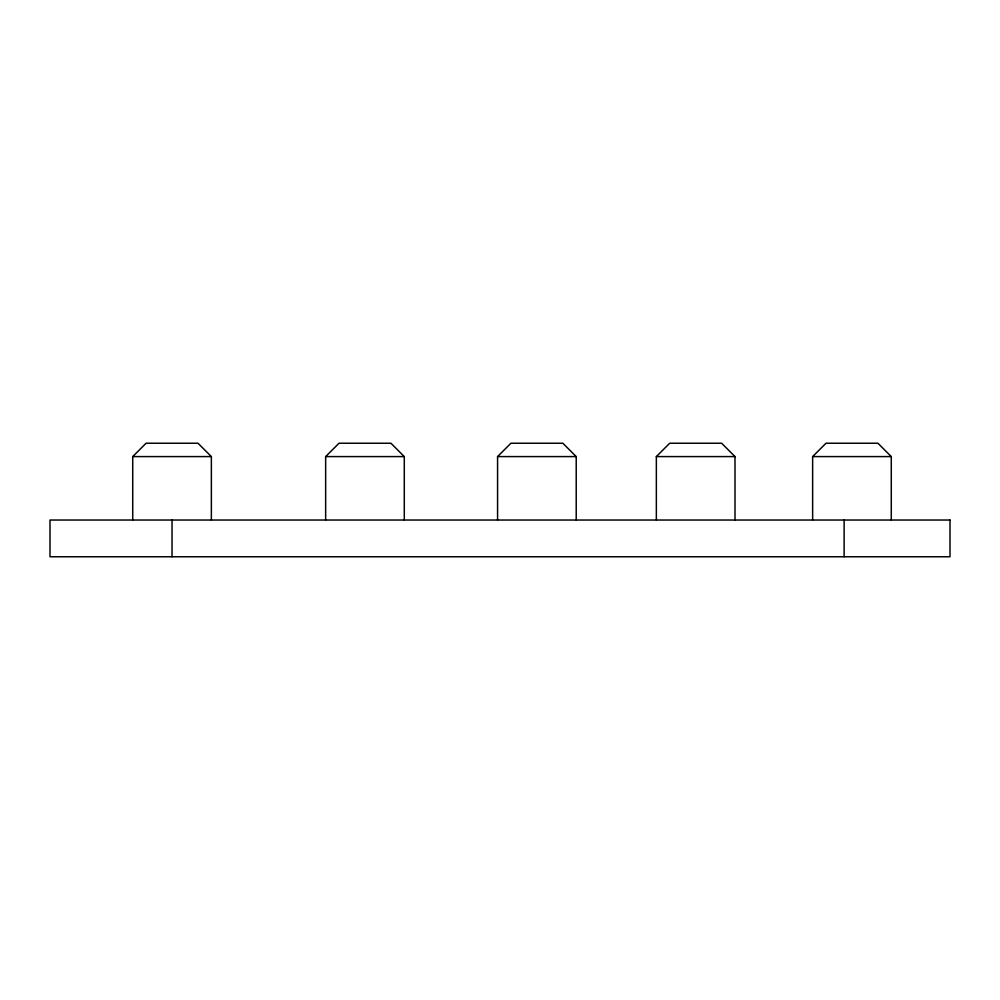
<?xml version="1.0" encoding="UTF-8"?>
<svg xmlns="http://www.w3.org/2000/svg" width="1000" height="1000" viewBox="0 0 1000 1000"><rect width="100%" height="100%" fill="white"/><g stroke="black" fill="none" stroke-linecap="round" stroke-linejoin="round"><path stroke-width="1.5" d="M132.725 519.862L132.725 456.587L146.075 443.237L198 443.237L211.363 456.587L211.363 519.862M325.65 519.862L325.65 456.587L339 443.237L390.938 443.237L404.288 456.587L404.288 519.862M497.575 519.862L497.575 456.587L510.925 443.237L562.863 443.237L576.213 456.587L576.213 519.862M656.35 519.862L656.35 456.587L669.712 443.237L721.637 443.237L735 456.587L735 519.862M812.638 519.862L812.638 456.587L825.987 443.237L877.925 443.237L891.275 456.587L891.275 519.862M132.725 456.587L211.363 456.587M325.65 456.587L404.288 456.587M497.575 456.587L576.213 456.587M656.35 456.587L735 456.587M812.638 456.587L891.275 456.587M844.125 520.037L844.125 556.763M172.037 520.037L172.037 556.763M950 520.037L50 520.037L50 556.763L950 556.763L950 520.037"/></g></svg>
